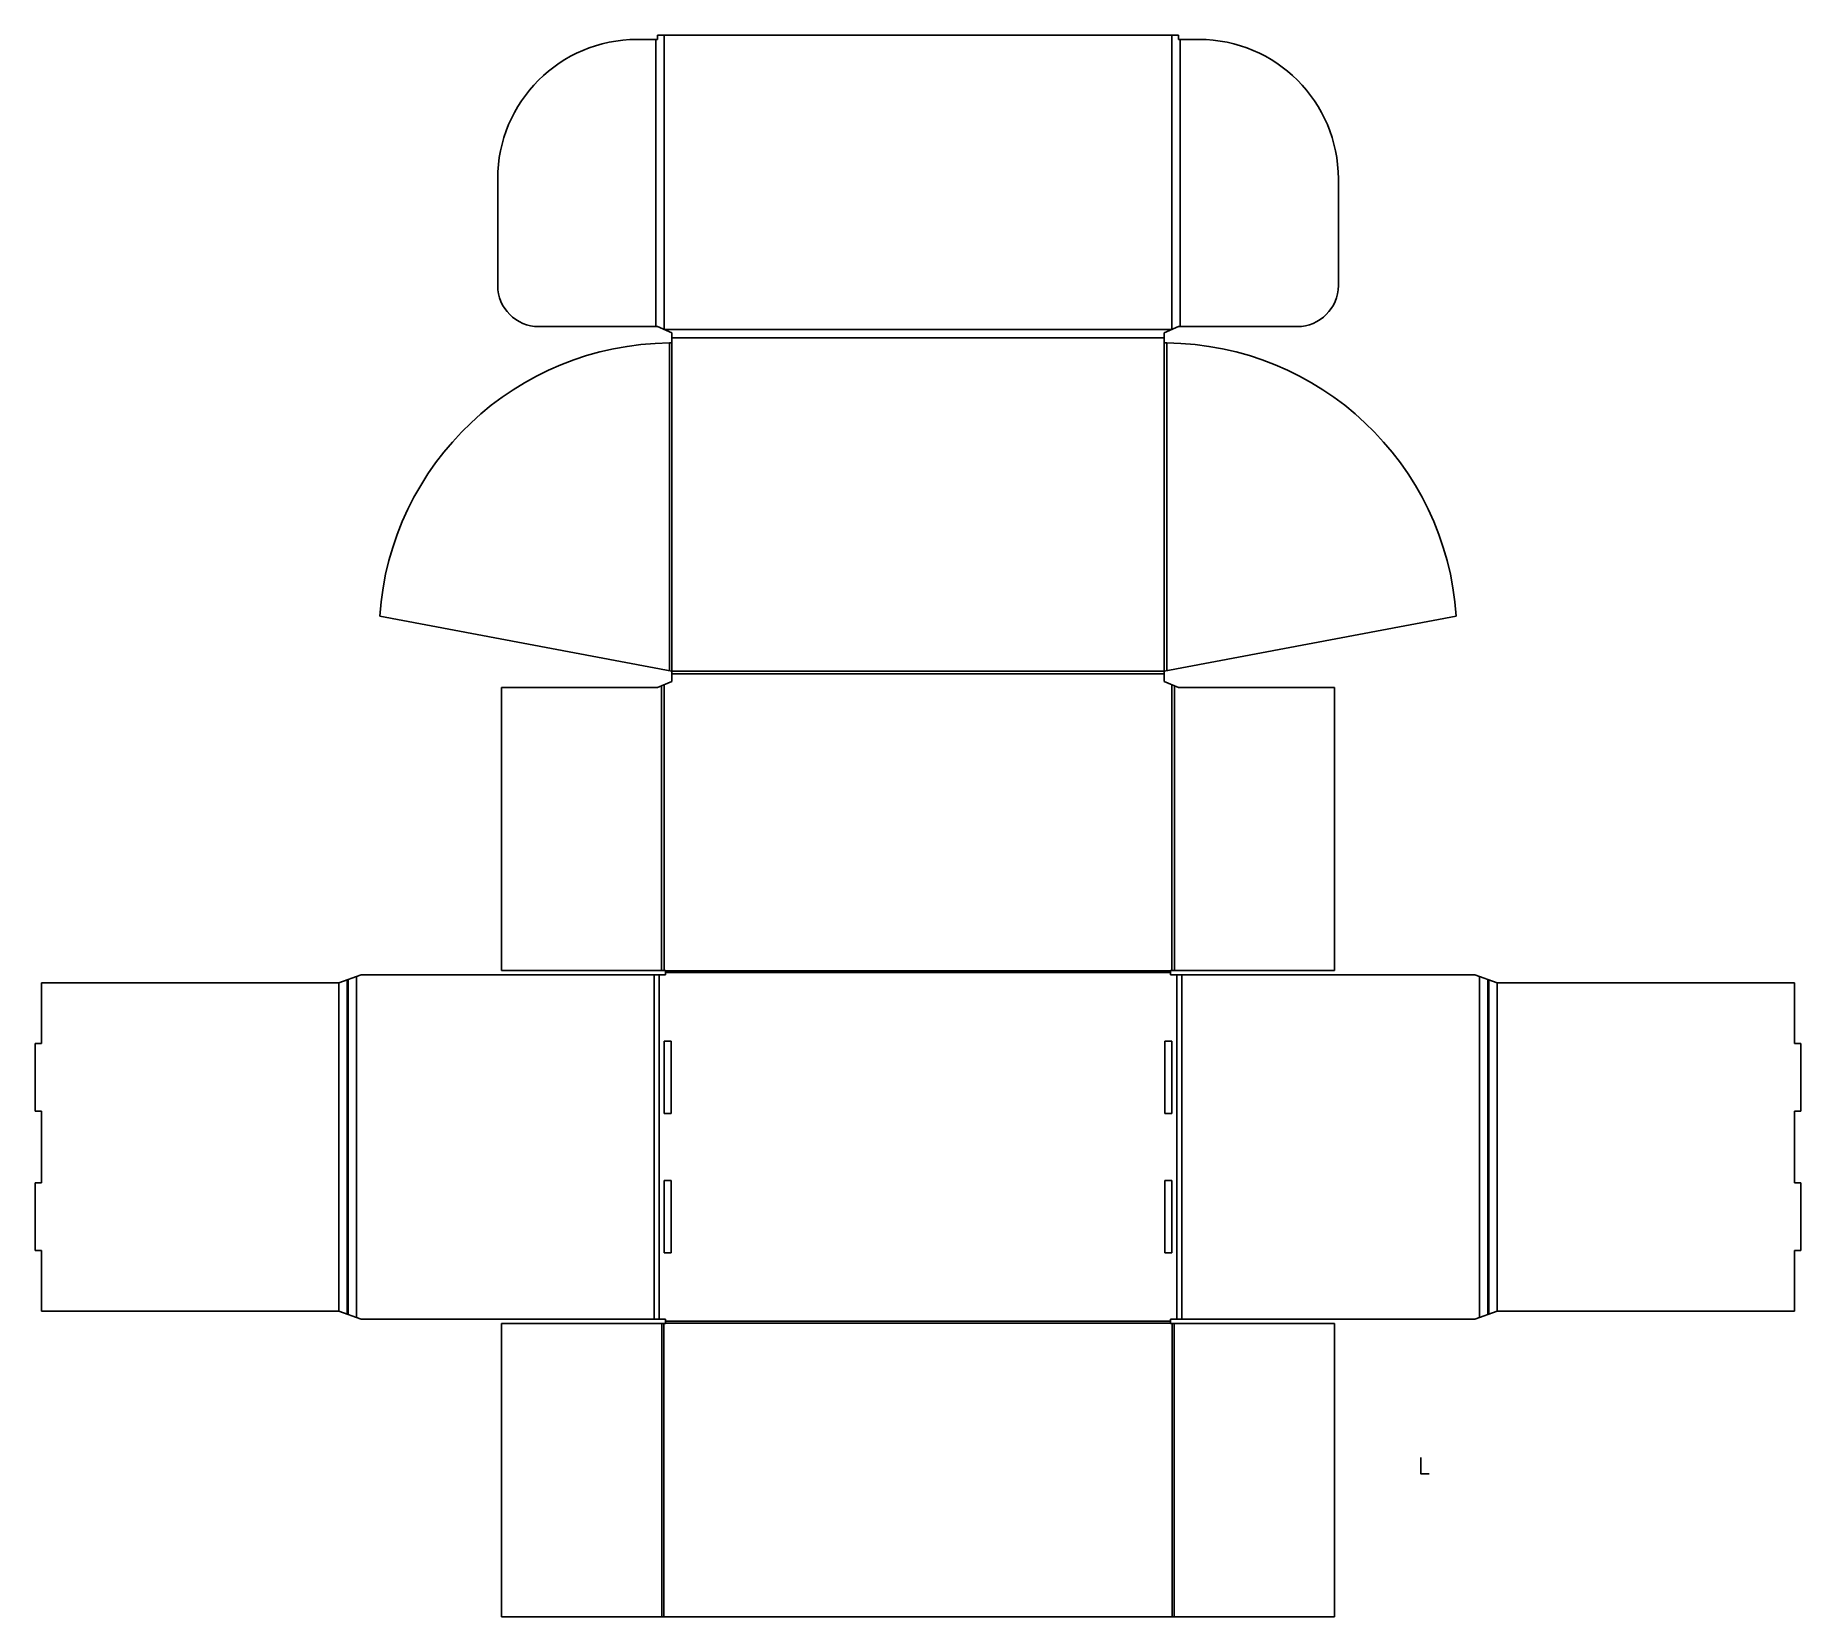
# Model space of a CAD drawing. Header units: millimetres. Extents: x -676 to 185, y -70 to 701.
import ezdxf

# ---------------------------------------------------------------- set-up
doc = ezdxf.new("R2010")
doc.units = ezdxf.units.MM
doc.header["$PDSIZE"] = -1

msp = doc.modelspace()

# ---------------------------------------------------------------- linework, layer by layer
at = {"color": 7, "linetype": 'Continuous', "lineweight": 25}
for p, q in [((-382.26, 699.32), (-372.26, 699.32)), ((-373.15, 559.32), (-373.15, 699.32)), ((-118.26, 701.32), (-372.26, 701.32)), ((-372.26, 699.32), (-372.26, 701.32)), ((-369.06, 557.95), (-369.06, 701.32)), ((-121.46, 557.95), (-121.46, 701.32)), ((-118.26, 701.32), (-118.26, 699.32)), ((-118.26, 699.32), (-108.26, 699.32)), ((-117.38, 559.32), (-117.38, 699.32)), ((-450.26, 579.32), (-450.26, 631.32)), ((-40.26, 631.32), (-40.26, 579.32)), ((-372.26, 559.32), (-430.26, 559.32)), ((-365.26, 556.32), (-372.26, 559.32)), ((-368.96, 557.9), (-121.57, 557.9)), ((-365.29, 551.32), (-366.54, 551.31)), ((-366.54, 391.56), (-366.54, 551.31)), ((-365.29, 391.32), (-365.29, 551.32)), ((-365.26, 551.32), (-365.26, 556.32)), ((-365.26, 553.82), (-125.26, 553.82)), ((-118.26, 559.32), (-125.26, 556.32)), ((-125.26, 556.32), (-125.26, 551.32)), ((-125.24, 391.32), (-125.24, 551.32)), ((-123.98, 551.31), (-125.24, 551.32)), ((-123.98, 391.56), (-123.98, 551.31)), ((-60.26, 559.32), (-118.26, 559.32)), ((-507.76, 418.13), (-365.26, 391.32)), ((-125.26, 391.32), (17.24, 418.13)), ((-365.26, 391.32), (-125.26, 391.32)), ((-365.26, 391.32), (-365.26, 386.32)), ((-365.26, 390.06), (-125.26, 390.06)), ((-125.26, 386.32), (-125.26, 391.32)), ((-448.46, 383.32), (-448.46, 245.32)), ((-372.26, 383.32), (-448.46, 383.32)), ((-365.26, 386.32), (-372.26, 383.32)), ((-370.32, 245.32), (-370.32, 384.15)), ((-369.06, 245.32), (-369.06, 384.69)), ((-118.26, 383.32), (-125.26, 386.32)), ((-121.46, 245.32), (-121.46, 384.69)), ((-120.21, 245.32), (-120.21, 384.15)), ((-42.06, 383.32), (-118.26, 383.32)), ((-42.06, 245.32), (-42.06, 383.32)), ((-527.76, 239.32), (-516.77, 243.32)), ((-519.07, 76.16), (-519.07, 242.48)), ((-368.46, 243.32), (-516.77, 243.32)), ((-448.46, 245.32), (-368.46, 245.32)), ((-373.98, 243.32), (-373.98, 75.32)), ((-371.46, 243.32), (-371.46, 75.32)), ((-368.46, 243.32), (-368.46, 245.32)), ((-368.46, 245.26), (-122.06, 245.26)), ((-368.46, 244.32), (-122.06, 244.32)), ((-122.06, 245.32), (-42.06, 245.32)), ((-122.06, 245.32), (-122.06, 243.32)), ((26.25, 243.32), (-122.06, 243.32)), ((-119.06, 243.32), (-119.06, 75.32)), ((-116.55, 243.32), (-116.55, 75.32)), ((26.25, 243.32), (37.24, 239.32)), ((28.54, 76.16), (28.54, 242.48)), ((-672.76, 239.32), (-672.76, 209.82)), ((-527.76, 239.32), (-672.76, 239.32)), ((-527.76, 79.32), (-527.76, 239.32)), ((-523.68, 77.83), (-523.68, 240.81)), ((-523.15, 77.64), (-523.15, 241)), ((32.63, 77.64), (32.63, 241)), ((33.15, 77.83), (33.15, 240.81)), ((37.24, 79.32), (37.24, 239.32)), ((182.24, 239.32), (37.24, 239.32)), ((182.24, 209.82), (182.24, 239.32)), ((-675.76, 176.82), (-675.76, 209.82)), ((-675.76, 209.82), (-672.76, 209.82)), ((-369.04, 210.92), (-365.64, 210.92)), ((-369.04, 175.72), (-369.04, 210.92)), ((-365.64, 210.92), (-365.64, 175.72)), ((-124.89, 210.92), (-121.49, 210.92)), ((-124.89, 175.72), (-124.89, 210.92)), ((-121.49, 210.92), (-121.49, 175.72)), ((185.24, 209.82), (182.24, 209.82)), ((185.24, 176.82), (185.24, 209.82)), ((-672.76, 176.82), (-675.76, 176.82)), ((-672.76, 176.82), (-672.76, 141.82)), ((-365.64, 175.72), (-369.04, 175.72)), ((-121.49, 175.72), (-124.89, 175.72)), ((182.24, 176.82), (185.24, 176.82)), ((182.24, 141.82), (182.24, 176.82)), ((-675.76, 108.82), (-675.76, 141.82)), ((-675.76, 141.82), (-672.76, 141.82)), ((-369.04, 142.92), (-365.64, 142.92)), ((-369.04, 107.72), (-369.04, 142.92)), ((-365.64, 142.92), (-365.64, 107.72)), ((-124.89, 142.92), (-121.49, 142.92)), ((-124.89, 107.72), (-124.89, 142.92)), ((-121.49, 142.92), (-121.49, 107.72)), ((185.24, 141.82), (182.24, 141.82)), ((185.24, 108.82), (185.24, 141.82)), ((-672.76, 108.82), (-675.76, 108.82)), ((-672.76, 108.82), (-672.76, 79.32)), ((-365.64, 107.72), (-369.04, 107.72)), ((-121.49, 107.72), (-124.89, 107.72)), ((182.24, 79.32), (182.24, 108.82)), ((182.24, 108.82), (185.24, 108.82)), ((-672.76, 79.32), (-527.76, 79.32)), ((-516.77, 75.32), (-527.76, 79.32)), ((37.24, 79.32), (26.25, 75.32)), ((37.24, 79.32), (182.24, 79.32)), ((-516.77, 75.32), (-368.46, 75.32)), ((-368.46, 73.32), (-448.46, 73.32)), ((-448.46, 73.32), (-448.46, -69.68)), ((-370.2, 73.32), (-370.2, -69.68)), ((-369.26, 73.32), (-369.26, -69.68)), ((-368.46, 75.32), (-368.46, 73.32)), ((-368.46, 74.32), (-122.06, 74.32)), ((-368.46, 73.38), (-122.06, 73.38)), ((-122.06, 75.32), (26.25, 75.32)), ((-122.06, 73.32), (-122.06, 75.32)), ((-42.06, 73.32), (-122.06, 73.32)), ((-121.26, 73.32), (-121.26, -69.68)), ((-120.32, 73.32), (-120.32, -69.68)), ((-42.06, -69.68), (-42.06, 73.32)), ((-448.46, -69.68), (-42.06, -69.68))]:
    msp.add_line(p, q, dxfattribs=at)
at = {"color": 7, "linetype": 'Continuous'}
for q in [(0, 7.92), (3.96, 0)]:
    msp.add_line((0, 0), q, dxfattribs=at)
at = {"color": 7, "linetype": 'Continuous', "lineweight": 25, "flags": 128}
for points in [[(-365.29, 551.32), (-365.28, 551.32), (-365.28, 551.32), (-365.28, 551.32), (-365.27, 551.32), (-365.27, 551.32), (-365.27, 551.32), (-365.27, 551.32), (-365.26, 551.32)], [(-125.26, 551.32), (-125.26, 551.32), (-125.26, 551.32), (-125.25, 551.32), (-125.25, 551.32), (-125.25, 551.32), (-125.24, 551.32), (-125.24, 551.32), (-125.24, 551.32)]]:
    msp.add_lwpolyline(points, dxfattribs=at)
at = {"color": 7, "linetype": 'Continuous', "lineweight": 25}
for centre, radius, start, end in [((-382.26, 631.32), 68, 90, 180), ((-108.26, 631.32), 68, 0, 90), ((-430.26, 579.32), 20, 180, 270), ((-60.26, 579.32), 20, 270, 0), ((-365.26, 408.49), 142.83, 90.51342, 176.13194), ((-125.26, 408.49), 142.83, 3.86806, 89.48658)]:
    msp.add_arc(centre, radius, start, end, dxfattribs=at)
at = {"color": 7, "linetype": 'Continuous'}
msp.add_point((0, 0), dxfattribs=at)

doc.saveas('drawing.dxf')
